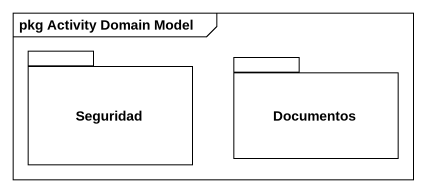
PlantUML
@startuml
mainframe pkg Activity Domain Model
package Seguridad {
}
package Documentos {
}
@enduml
